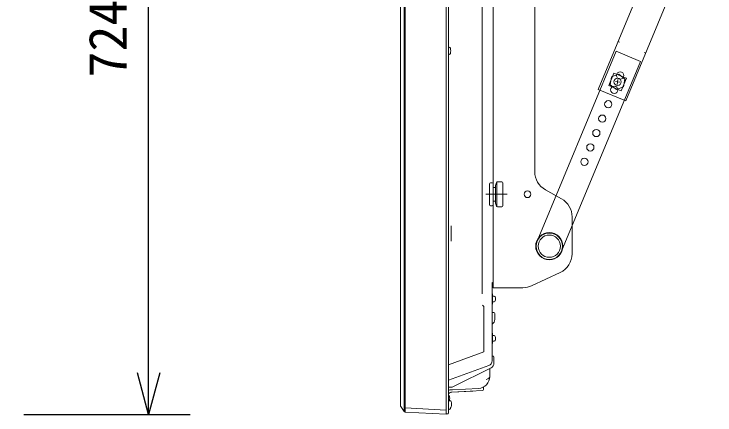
# Model space of a CAD drawing. Units: millimetres, scale not verified. Extents: x -63 to 62, y -57 to 57.
# Drawn here: x 17.15 to 50.87, y -6.37 to 12.94 of the extents above; entities that cross this region are included whole.
import ezdxf
from ezdxf.enums import TextEntityAlignment as Align

# ---------------------------------------------------------------- set-up
doc = ezdxf.new("R2010")
doc.units = ezdxf.units.MM
doc.header["$LTSCALE"] = 0.125
doc.header["$PDMODE"] = 32
doc.header["$PDSIZE"] = 0.0625
for name, pattern in [('USER1', [50.8, 31.75, -6.35, 6.35, -6.35]), ('USER2', [19.05, 12.7, -6.35]), ('USER6', [6.36, 0.01, -6.35])]:
    doc.linetypes.add(name, pattern=pattern)
for name, color, linetype in [('0-0_0', 7, 'Continuous'), ('0-4_DEFPOINTS', 7, 'Continuous'), ('0-6_SUNPO', 7, 'Continuous')]:
    doc.layers.add(name, color=color, linetype=linetype)
doc.layers.add('0-5_GAIKEI', color=1, linetype='Continuous', lineweight=18)
doc.styles.add('ＭＳ ゴシック', font='')
doc.styles.get('ＭＳ ゴシック').set_extended_font_data('MS Gothic')

# ---------------------------------------------------------------- blocks, each defined once
blk = doc.blocks.new('_OPEN30')
at = {"layer": '0-0_0'}
blk.add_line((0, 0), (-1, 0), dxfattribs=at)
blk.add_lwpolyline([(-1, 0.26795), (0, 0), (-1, -0.26795)], dxfattribs=at)
blk = doc.blocks.new('D7')
at = {"layer": '0-4_DEFPOINTS'}
for p in [(15.48, 32.5166), (23.48, 32.5166), (15.48, -3.6757)]:
    blk.add_point(p, dxfattribs=at)
at = {"layer": '0-6_SUNPO'}
for p, q in [((17.48, 32.5166), (25.48, 32.5166)), ((23.48, -1.6757), (23.48, 30.5166)), ((17.48, -3.6757), (25.48, -3.6757))]:
    blk.add_line(p, q, dxfattribs=at)
at = {"layer": '0-6_SUNPO', "xscale": 2, "yscale": 2}
for p, rotation in [((23.48, 32.5166), 90), ((23.48, -3.6757), 270)]:
    blk.add_blockref('_OPEN30', p, dxfattribs=dict(at, rotation=rotation))
at = {"layer": '0-6_SUNPO', "style": 'ＭＳ ゴシック'}
blk.add_text('724', height=1.833, rotation=90, dxfattribs=at).set_placement((22.98, 12.5455), align=Align.BOTTOM_LEFT)

msp = doc.modelspace()

# ---------------------------------------------------------------- linework, layer by layer
at = {"layer": '0-5_GAIKEI'}
for p, q in [((35.9133, -6.1973), (35.9133, 29.5265)), ((35.9712, 29.557), (35.9712, -6.2298)), ((37.9467, 29.6599), (37.9467, -6.133)), ((39.6729, 22.1859), (39.6729, -0.5418)), ((40.2017, 21.3057), (40.2017, -0.2443)), ((49.5522, 19.6404), (45.2579, 9.2963)), ((50.8729, 19.0921), (46.5786, 8.748)), ((42.2017, 15.8374), (42.2017, 5.3442)), ((38.0781, 11.3325), (38.0467, 11.3325)), ((46.111, 11.1426), (42.3152, 1.9992)), ((47.284, 10.6557), (46.111, 11.1426)), ((38.0467, 10.9825), (38.0781, 10.9825)), ((47.284, 10.6557), (43.4881, 1.5123)), ((46.0111, 10.0934), (45.7619, 9.4931)), ((45.8941, 9.9037), (45.8368, 9.5328)), ((46.6114, 9.8442), (46.0111, 10.0934)), ((46.5365, 9.8045), (46.4792, 9.4337)), ((45.8368, 9.5328), (46.1294, 9.2978)), ((46.0795, 9.6852), (46.2995, 9.6513)), ((46.2032, 9.776), (46.1669, 9.5409)), ((46.5786, 8.748), (45.2579, 9.2963)), ((46.1294, 9.2978), (46.4792, 9.4337)), ((40.0267, 3.7557), (40.0267, 4.7557)), ((40.1517, 4.8057), (40.0767, 4.8057)), ((40.2017, 3.9307), (40.2017, 4.7557)), ((40.3119, 4.6813), (40.3634, 4.8228)), ((40.3754, 4.8414), (40.3754, 4.2557)), ((40.6117, 4.8557), (40.4104, 4.8557)), ((40.6617, 4.8057), (40.6617, 3.7057)), ((40.3117, 4.5807), (40.2017, 4.5807)), ((40.3117, 3.9307), (40.3117, 4.6807)), ((42.716, 4.47), (43.4873, 4.0415)), ((40.2017, 2.9976), (40.2017, 4.0944)), ((40.2017, 2.9976), (40.2017, 4.0944)), ((40.3742, 3.6713), (40.3742, 4.2557)), ((40.2017, 3.9307), (40.2017, 3.7557)), ((40.3117, 3.9307), (40.2017, 3.9307)), ((40.3117, 3.9307), (40.3117, 3.8307)), ((40.3119, 3.8302), (40.3634, 3.6886)), ((40.1517, 3.7057), (40.0767, 3.7057)), ((40.6117, 3.6557), (40.4104, 3.6557)), ((44.0017, 3.1673), (44.0017, 1.3935)), ((38.1822, 2.0006), (38.1822, 2.7339)), ((40.2017, 0.1515), (40.2017, 1.2482)), ((40.2017, 0.1515), (40.2017, 1.2482)), ((42.0522, -0.151), (43.4234, 0.4868)), ((40.2017, 0.1469), (40.2017, 0.1515)), ((40.2017, -0.0104), (40.2017, 0.1469)), ((40.2017, -0.0104), (40.2017, 0.1469)), ((40.2017, -0.2443), (41.6305, -0.2443)), ((40.1742, -0.5327), (40.1492, -0.5327)), ((40.1742, -1.0327), (40.1742, -0.5327)), ((40.2092, -0.6477), (40.1742, -0.6477)), ((40.2515, -0.6489), (40.2092, -0.6452)), ((40.1467, -0.8734), (40.1492, -0.8734)), ((40.1742, -0.9177), (40.2092, -0.9177)), ((40.2092, -0.9202), (40.2515, -0.9165)), ((40.1492, -1.0327), (40.1742, -1.0327)), ((40.1492, -1.0616), (40.1492, -1.0611)), ((40.2253, -1.4327), (40.1492, -1.4327)), ((40.2266, -1.4327), (40.2253, -1.4327)), ((40.2767, -1.7782), (40.2767, -1.4827)), ((40.1742, -2.4327), (40.1492, -2.4327)), ((40.1742, -2.9327), (40.1742, -2.4327)), ((40.2092, -2.5477), (40.1742, -2.5477)), ((40.2515, -2.5489), (40.2092, -2.5452)), ((40.1492, -2.9327), (40.1742, -2.9327)), ((40.1742, -2.8177), (40.2092, -2.8177)), ((40.2092, -2.8202), (40.2515, -2.8165)), ((40.1492, -3.4827), (40.1492, -3.3327)), ((40.1492, -3.4827), (40.1492, -3.5327)), ((40.1853, -3.5327), (40.1492, -3.5327)), ((40.1866, -3.5327), (40.1853, -3.5327)), ((40.2367, -3.8782), (40.2367, -3.5827)), ((38.2894, -5.0063), (40.0985, -4.1018)), ((40.0367, -4.5181), (40.0367, -4.1327)), ((38.0467, -5.0327), (38.1776, -5.0327)), ((39.7319, -5.1444), (39.734, -5.0245)), ((38.1461, -5.1628), (38.2214, -5.1589)), ((38.217, -5.2704), (39.221, -5.2177)), ((38.217, -5.2704), (39.0944, -5.2244)), ((39.0944, -5.2244), (39.6845, -5.1935)), ((38.0781, -5.6827), (38.0467, -5.6827)), ((38.1181, -5.6827), (38.0864, -5.6827)), ((35.9712, -6.0301), (37.9467, -6.133)), ((37.9467, -6.133), (37.9467, -6.3327)), ((38.0467, -6.1077), (38.0781, -6.1077))]:
    msp.add_line(p, q, dxfattribs=at)
at = {"layer": '0-5_GAIKEI', "color": 7}
for p, q in [((38.0467, 29.6436), (38.0467, -6.2911)), ((40.2017, 0.0155), (40.2017, 25.7058)), ((40.2017, -0.0187), (40.2017, 0.0155)), ((40.1492, -3.7577), (40.1492, -0.8734)), ((38.0467, -4.698), (39.9847, -3.9926)), ((35.9133, -6.1973), (35.758, -5.9705)), ((37.9467, -6.3327), (35.9712, -6.2298)), ((38.0238, -6.316), (37.9467, -6.3227))]:
    msp.add_line(p, q, dxfattribs=at)
at = {"layer": '0-5_GAIKEI', "linetype": 'USER2'}
for p, q in [((46.2165, 11.6053), (46.2719, 11.5822)), ((47.4818, 11.08), (47.5372, 11.057))]:
    msp.add_line(p, q, dxfattribs=at)
at = {"layer": '0-5_GAIKEI', "linetype": 'USER6'}
msp.add_line((40.3742, 4.4557), (40.3742, 4.2557), dxfattribs=at)
at = {"layer": '0-5_GAIKEI', "linetype": 'USER1'}
msp.add_line((40.866, 4.2557), (39.8414, 4.2557), dxfattribs=at)
at = {"layer": '0-5_GAIKEI', "color": 7}
for points in [[(35.7492, -5.9422), (35.7492, 29.2996), (35.758, 29.2996)], [(40.1992, 0.0279), (40.1467, -0.0161), (40.1467, -0.8734)]]:
    msp.add_lwpolyline(points, dxfattribs=at)
at = {"layer": '0-5_GAIKEI'}
for points in [[(46.6114, 9.8442), (46.3622, 9.2439), (45.7619, 9.4931)], [(45.8941, 9.9037), (46.2439, 10.0396), (46.5365, 9.8045)], [(39.6902, -1.0771), (39.7531, -1.1521), (39.7531, -3.3355), (38.0467, -3.9566)], [(38.2214, -5.1589), (38.2511, -5.1573), (39.4918, -5.0923)]]:
    msp.add_lwpolyline(points, dxfattribs=at)
for centre, radius in [((46.3141, 9.9756), 0.175), ((46.1867, 9.6687), 0.175), ((46.0265, 9.2829), 0.175), ((45.7389, 8.5902), 0.175), ((45.4514, 7.8975), 0.175), ((45.1638, 7.2048), 0.175), ((44.8763, 6.5122), 0.175), ((44.5887, 5.8195), 0.175), ((41.8517, 4.2557), 0.1625), ((42.9017, 1.7557), 0.655), ((42.9017, 1.7557), 0.635), ((42.9017, 1.7557), 0.535)]:
    msp.add_circle(centre, radius, dxfattribs=at)
for centre, radius, start, end in [((38.0781, 11.2675), 0.065, 16.60155, 90), ((37.7092, 11.1575), 0.45, 0, 16.60155), ((37.7092, 11.1575), 0.45, 343.39845, 0), ((38.0781, 11.0475), 0.065, 270, 343.39845), ((43.2017, 5.3442), 1, 180, 240.94539), ((40.0767, 4.7557), 0.05, 90, 180), ((40.1517, 4.7557), 0.05, 0, 90), ((40.4104, 4.8057), 0.05, 90, 160), ((40.6117, 4.8057), 0.05, 0, 90), ((40.0767, 3.7557), 0.05, 180, 270), ((40.1517, 3.7557), 0.05, 270, 0), ((43.0017, 3.1673), 1, 0, 60.94539), ((40.4104, 3.7057), 0.05, 200, 270), ((40.6117, 3.7057), 0.05, 270, 0), ((43.0017, 1.3935), 1, 294.9439, 0), ((40.1992, -0.1538), 0.05, 137.51896, 180), ((40.1992, -0.1538), 0.05, 137.51889, 180), ((40.0517, -0.0187), 0.15, 317.51896, 0), ((40.0517, -0.0187), 0.15, 317.51889, 0), ((41.6305, 0.7557), 1, 270, 294.9439), ((40.2472, -0.6987), 0.05, 16.25703, 85), ((40.2472, -0.8667), 0.05, 275, 343.74297), ((39.9592, -0.7827), 0.35, 0, 16.25703), ((39.9592, -0.7827), 0.35, 343.74297, 0), ((40.0267, -1.7782), 0.25, 299.34058, 0), ((40.2472, -2.5987), 0.05, 16.25703, 85), ((39.9592, -2.6827), 0.35, 0, 16.25703), ((39.9592, -2.6827), 0.35, 343.74297, 0), ((40.2472, -2.7667), 0.05, 275, 343.74297), ((39.9867, -3.8782), 0.25, 296.56505, 0), ((39.4617, -4.5181), 0.575, 273, 0), ((38.1776, -4.7827), 0.25, 270, 296.56505), ((38.1592, -5.4125), 0.25, 101.63208, 116.74368), ((38.2301, -5.52), 0.25, 93, 137.18678), ((38.1592, -5.4125), 0.25, 93, 101.63208), ((39.6819, -5.1435), 0.05, 273, 359), ((38.0072, -5.4487), 0.05, 16.25703, 37.82319), ((38.0472, -5.4837), 0.05, 16.25703, 80.92143), ((38.0472, -5.6517), 0.05, 320.95555, 343.74297), ((37.7592, -5.5677), 0.35, 0, 16.25703), ((37.7592, -5.5677), 0.35, 343.74297, 0), ((38.1181, -5.7477), 0.065, 16.60155, 90), ((37.7492, -5.8577), 0.45, 0, 16.60155), ((38.0781, -6.0427), 0.065, 270, 343.39845), ((37.7092, -5.9327), 0.45, 343.39845, 348.2276), ((38.1181, -5.9677), 0.065, 299.07135, 343.39845), ((37.7492, -5.8577), 0.45, 343.39845, 0)]:
    msp.add_arc(centre, radius, start, end, dxfattribs=at)
at = {"layer": '0-5_GAIKEI', "color": 7}
for centre, radius, start, end in [((39.8992, -3.7577), 0.25, 290, 0), ((35.7992, -5.9422), 0.05, 180, 214.40012), ((35.9752, -6.1549), 0.075, 214.40012, 267), ((38.0217, -6.2911), 0.025, 275, 0)]:
    msp.add_arc(centre, radius, start, end, dxfattribs=at)
at = {"layer": '0-5_GAIKEI'}
for centre, major_axis, ratio, start_param, end_param in [((40.2266, -1.4827), (0.0501, 0), 0.99863, 6.2831853, 7.8539816), ((40.1866, -3.5827), (-0.0501, 0), 0.99863, 3.1415927, 4.712389), ((39.4617, -4.5181), (-0.575, 0), 0.358352, 2.3451609, 3.1415927)]:
    msp.add_ellipse(centre, major_axis=major_axis, ratio=ratio, start_param=start_param, end_param=end_param, dxfattribs=at)

# ---------------------------------------------------------------- block references
at = {"layer": '0-6_SUNPO'}
msp.add_blockref('D7', (0.141, -2.6647), dxfattribs=at)

doc.saveas('drawing.dxf')
